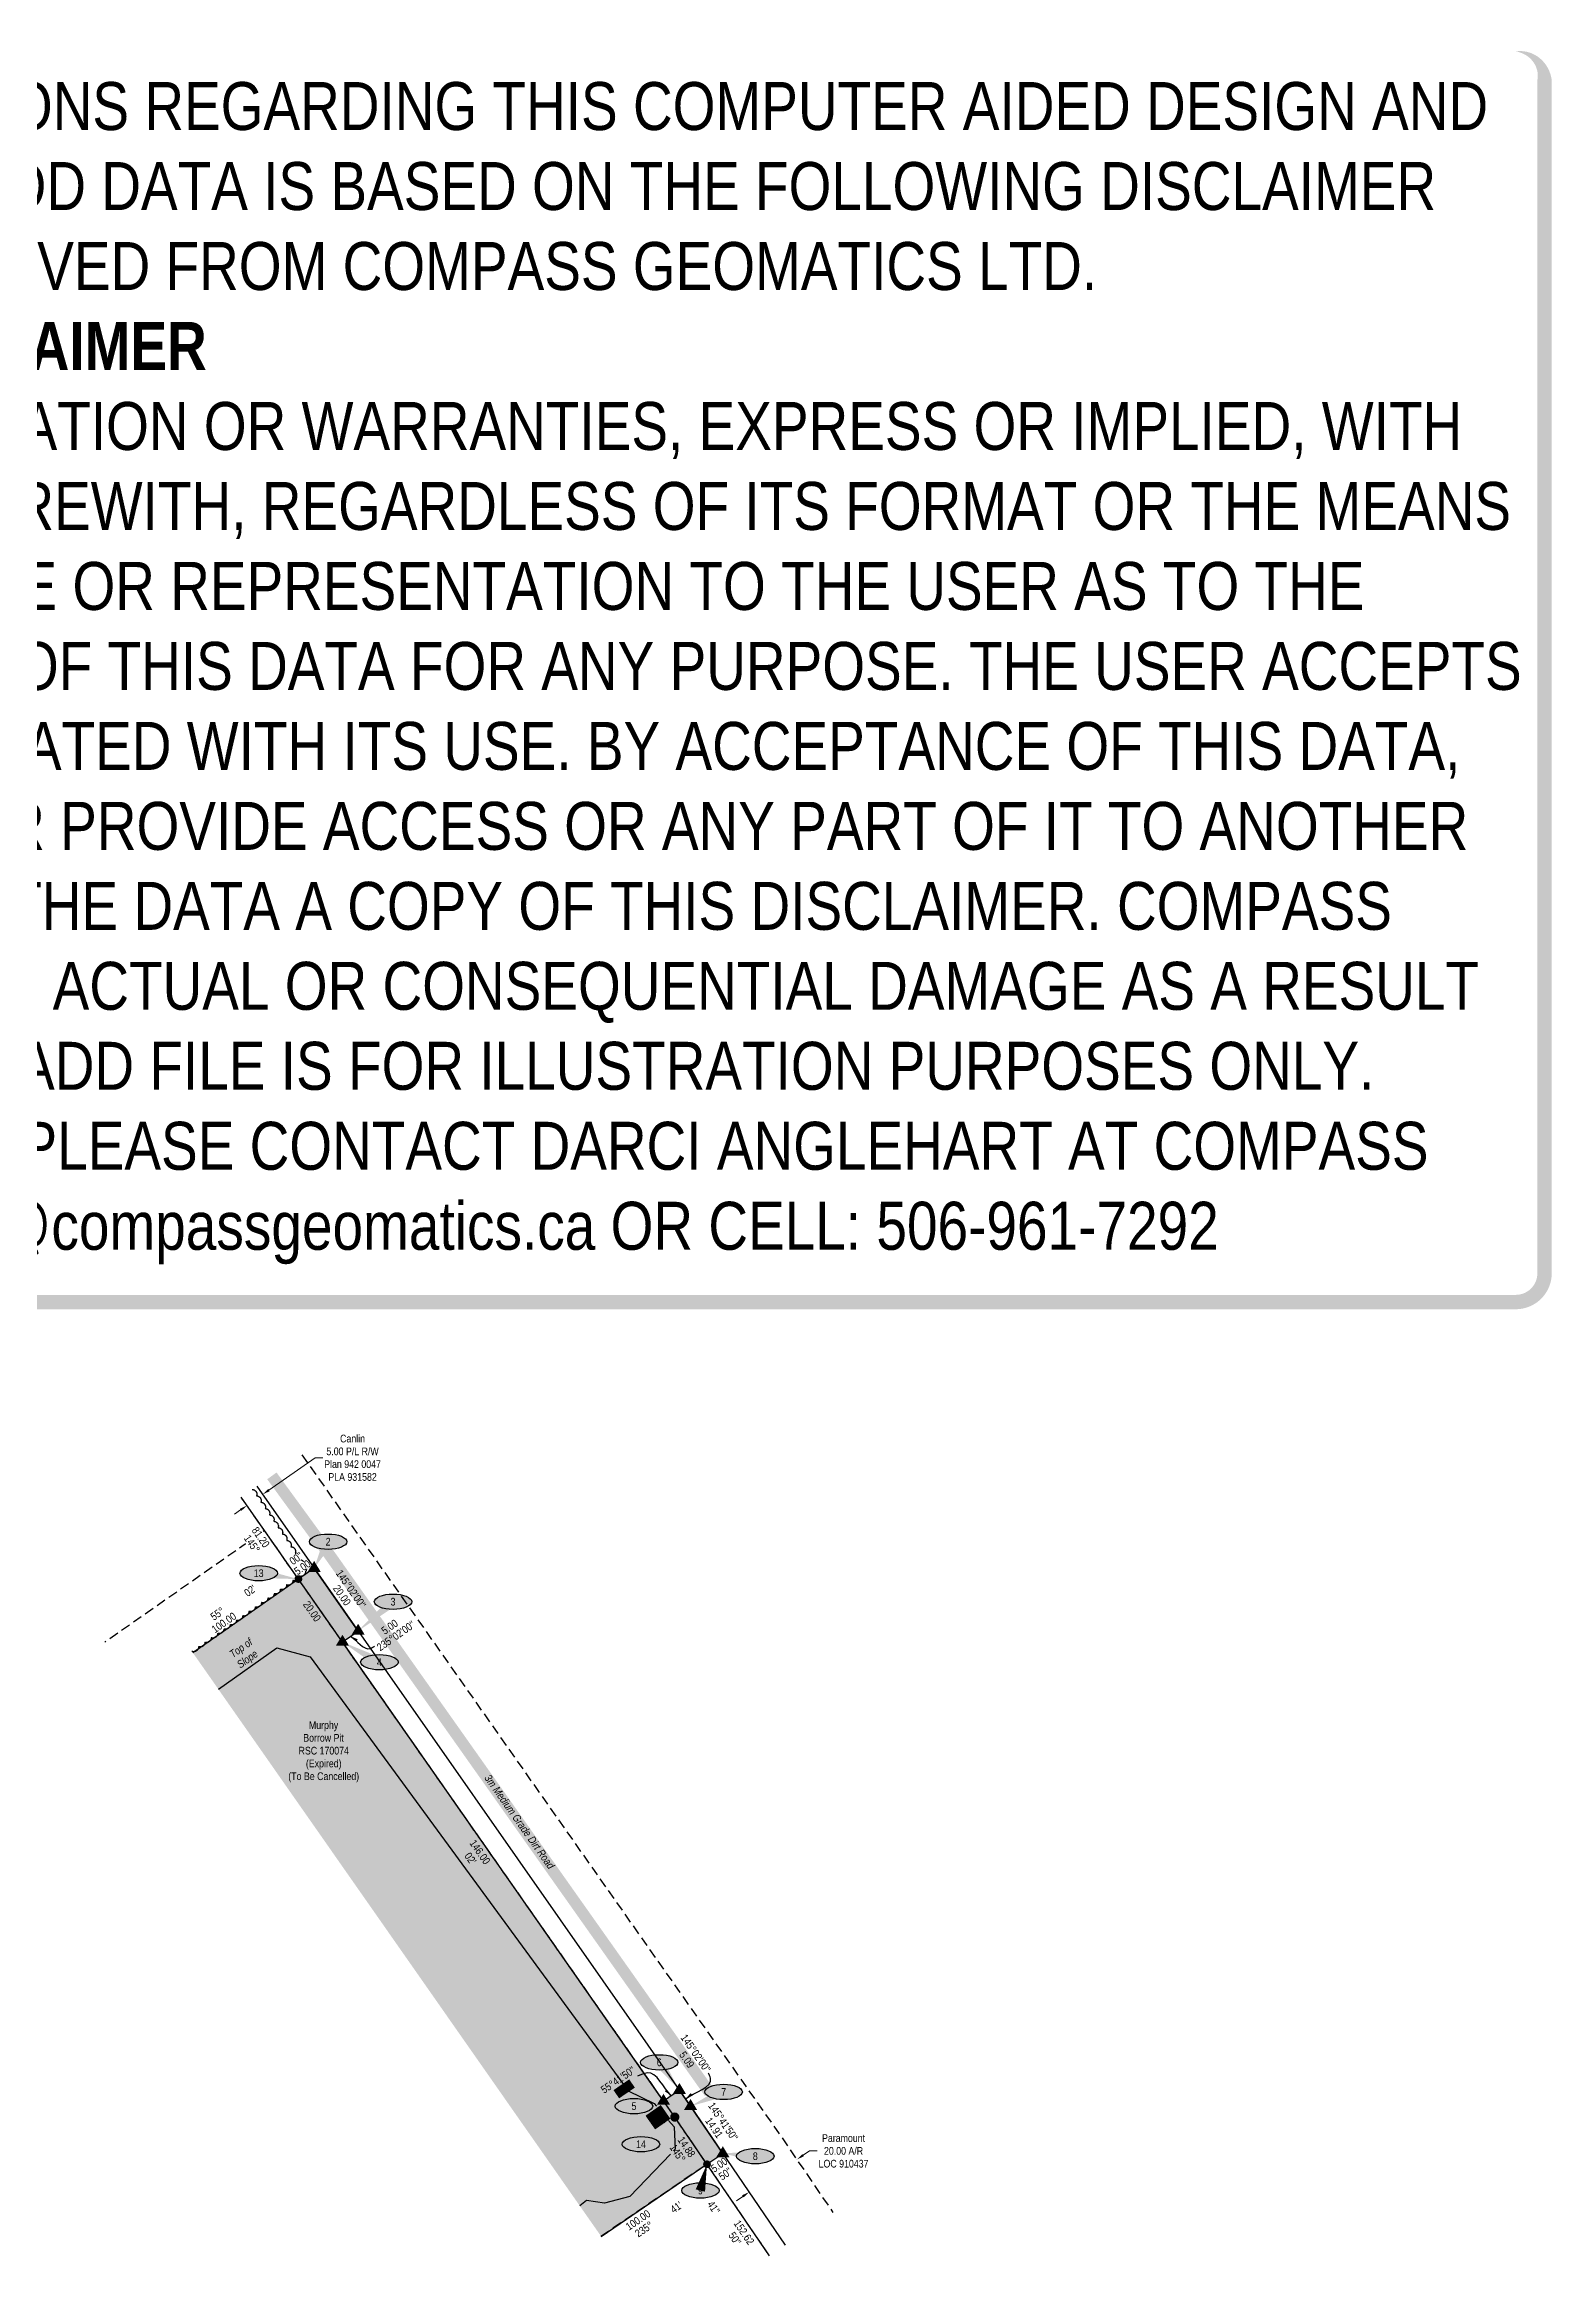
# Model space of a CAD drawing. Extents: x 524982 to 528930, y 6051341 to 6054222.
# Drawn here: x 526967 to 528930, y 6051341 to 6054222 of the extents above; entities that cross this region are included whole.
import ezdxf
from ezdxf.enums import TextEntityAlignment as Align

# ---------------------------------------------------------------- set-up
doc = ezdxf.new("R2010")
doc.units = 0
doc.header["$LTSCALE"] = 5
doc.linetypes.add('0', pattern=[1, 1, 0])
doc.linetypes.add('foc-ACCESSROAD', pattern=[3.75, 2.5, -1.25])
for name, color, linetype in [('AS-ROADS', 254, 'Continuous'), ('C-WS', 13, 'foc-ACCESSROAD'), ('CG-NOTES', 7, 'Continuous'), ('F-AR', 190, 'foc-ACCESSROAD'), ('L-BD', 7, 'Continuous'), ('L-BD1', 253, 'Continuous'), ('L-MON', 1, 'Continuous'), ('P-ELEVATION', 7, 'Continuous'), ('P-PROPOSED', 10, 'Continuous'), ('P-PROPOSED-H', 21, 'Continuous'), ('T-BUSH', 110, '0'), ('T-SLOPE', 48, 'Continuous')]:
    doc.layers.add(name, color=color, linetype=linetype)
for name, color, linetype, lineweight in [('C-WS-T', 13, 'Continuous', 9), ('F-AR-T', 190, 'Continuous', 9), ('F-RW-T', 190, 'Continuous', 9), ('T-TEXT', 48, 'Continuous', 18)]:
    doc.layers.add(name, color=color, linetype=linetype, lineweight=lineweight)
doc.layers.add('DISCLAIMER', color=7, linetype='Continuous', plot=False)
doc.styles.add('80', font='ARIALN.TTF', dxfattribs={"height": 10})
doc.styles.add('80CG', font='ARIALN.TTF', dxfattribs={"height": 10})
doc.styles.add('80L', font='ARIALN.TTF', dxfattribs={"height": 10})
doc.styles.add('80LS', font='ARIALNI.TTF', dxfattribs={"height": 10})
doc.dimstyles.new('Compass 5 000', dxfattribs={"dimscale": 5, "dimtxt": 9, "dimasz": 2, "dimexe": 0.2, "dimexo": 0.0625, "dimgap": 0.5, "dimtad": 0, "dimtih": 1, "dimtoh": 1, "dimzin": 0, "dimdsep": 46, "dimtxsty": '80CG', "dimcen": 0.1, "dimse1": 1, "dimse2": 1, "dimclrd": 256, "dimclrt": 256, "dimaunit": 1, "dimadec": 4, "dimazin": 0, "dimtfac": 0.06, "dimtofl": 0, "dimtmove": 0, "dimatfit": 1, "dimfxl": 0.2, "dimtolj": 1, "dimtzin": 0, "dimlwd": -1, "dimarcsym": 0})

# ---------------------------------------------------------------- blocks, each defined once
blk = doc.blocks.new('fdia')
at = {"color": 255, "const_width": 1}
blk.add_lwpolyline([(-0.5, 0, 1), (0.5, 0, 1)], format="xyb", close=True, dxfattribs=at)
blk = doc.blocks.new('Fdiaa')
blk.add_blockref('fdia', (0, 0))
blk = doc.blocks.new('fdib')
at = {"color": 1, "const_width": 1.6}
blk.add_lwpolyline([(-0.4, 0, 1), (0.4, 0, 1)], format="xyb", close=True, dxfattribs=at)
at = {"color": 1}
blk.add_circle((0, 0), 0.8, dxfattribs=at)
blk = doc.blocks.new('Fdibb')
blk.add_blockref('fdib', (0, 0))
blk = doc.blocks.new('fdicc')
for name in ['Fdibb', 'Fdiaa']:
    blk.add_blockref(name, (0, 0))
blk = doc.blocks.new('FDI')
blk.add_blockref('fdicc', (0, 0))
blk = doc.blocks.new('*D453')
at = {"layer": 'F-RW-T', "transparency": 16777216}
for p, q in [((527259.8, 6052338.3), (527319.9, 6052380.4)), ((527319.9, 6052380.4), (527329.9, 6052380.4)), ((527223, 6052312.5), (527214.8, 6052306.8))]:
    blk.add_line(p, q, dxfattribs=at)
for points in [[(527222, 6052313.9), (527223.9, 6052311.2), (527231.2, 6052318.3)], [(527258.9, 6052339.7), (527260.8, 6052337), (527251.6, 6052332.6)]]:
    blk.add_solid(points, dxfattribs=at)
at = {"layer": 'F-RW-T', "transparency": 16777216, "insert": (527368.7, 6052380.4), "char_height": 10, "attachment_point": 5, "style": '80CG'}
blk.add_mtext('\\A1;Canlin\\P5.00 P/L R/W\\PPlan 942 0047\\PPLA 931582', dxfattribs=at)
blk = doc.blocks.new('TRIA')
blk.add_hatch(color=255).paths.add_polyline_path([(-0.04, 1.52), (-1.47, -0.87), (1.39, -0.87)])
blk = doc.blocks.new('Hybrid_EC')
at = {"color": 251}
for points in [[(-1.3, -0.74), (0, 1.42), (1.3, -0.74)], [(0.47, -0.26), (0, 0.53), (-0.47, -0.26)]]:
    blk.add_lwpolyline(points, close=True, dxfattribs=at)
at = {"xscale": 1.2, "yscale": 1.2, "zscale": 1.2}
blk.add_blockref('TRIA', (0.05, 0.06), dxfattribs=at)
blk = doc.blocks.new('PLIA')
at = {"color": 255, "const_width": 1}
blk.add_lwpolyline([(-0.5, 0, 1), (0.5, 0, 1)], format="xyb", close=True, dxfattribs=at)
blk = doc.blocks.new('PLIAA')
blk.add_blockref('PLIA', (0, 0))
blk = doc.blocks.new('PLIB')
at = {"color": 1}
blk.add_circle((0, 0), 0.8, dxfattribs=at)
blk = doc.blocks.new('PLIBB')
blk.add_blockref('PLIB', (0, 0))
blk = doc.blocks.new('PLICC')
for name in ['PLIAA', 'PLIBB']:
    blk.add_blockref(name, (0, 0))
blk = doc.blocks.new('PLI')
blk.add_blockref('PLICC', (0, 0))
blk = doc.blocks.new('*U475')
at = {"layer": 'P-ELEVATION'}
h = blk.add_hatch(color=111, dxfattribs=at)
h.dxf.hatch_style = 1
edge = h.paths.add_edge_path()
edge.add_ellipse((0, 0), major_axis=(-24.4, 0), ratio=0.410256, start_angle=0, end_angle=360)
at = {"layer": 'P-ELEVATION', "color": 7, "flags": 128}
blk.add_lwpolyline([(0, 0, 12.5, 0, 0), (51.8, -7.7, 0, 0, 0)], format="xyseb", dxfattribs=at)
at = {"layer": 'P-ELEVATION', "color": 7}
blk.add_ellipse((0, 0), major_axis=(-24.4, 0), ratio=0.410256, dxfattribs=at)
at = {"layer": 'P-ELEVATION', "style": '80'}
blk.add_attdef('ELEVATION', text='', height=10, dxfattribs=at).set_placement((0, 0), align=Align.MIDDLE_CENTER)
blk = doc.blocks.new('*U474')
at = {"layer": 'P-ELEVATION'}
h = blk.add_hatch(color=111, dxfattribs=at)
h.dxf.hatch_style = 1
edge = h.paths.add_edge_path()
edge.add_ellipse((0, 0), major_axis=(-24.4, 0), ratio=0.410256, start_angle=0, end_angle=360)
at = {"layer": 'P-ELEVATION', "color": 7, "flags": 128}
blk.add_lwpolyline([(0, 0, 12.5, 0, 0), (-18.2, -34.5, 0, 0, 0)], format="xyseb", dxfattribs=at)
at = {"layer": 'P-ELEVATION', "color": 7}
blk.add_ellipse((0, 0), major_axis=(-24.4, 0), ratio=0.410256, dxfattribs=at)
at = {"layer": 'P-ELEVATION', "style": '80'}
blk.add_attdef('ELEVATION', text='', height=10, dxfattribs=at).set_placement((0, 0), align=Align.MIDDLE_CENTER)
blk = doc.blocks.new('*U476')
at = {"layer": 'P-ELEVATION'}
h = blk.add_hatch(color=111, dxfattribs=at)
h.dxf.hatch_style = 1
edge = h.paths.add_edge_path()
edge.add_ellipse((0, 0), major_axis=(-24.4, 0), ratio=0.410256, start_angle=0, end_angle=360)
at = {"layer": 'P-ELEVATION', "color": 7, "flags": 128}
blk.add_lwpolyline([(0, 0, 12.5, 0, 0), (-45.5, -38.2, 0, 0, 0)], format="xyseb", dxfattribs=at)
at = {"layer": 'P-ELEVATION', "color": 7}
blk.add_ellipse((0, 0), major_axis=(-24.4, 0), ratio=0.410256, dxfattribs=at)
at = {"layer": 'P-ELEVATION', "style": '80'}
blk.add_attdef('ELEVATION', text='', height=10, dxfattribs=at).set_placement((0, 0), align=Align.MIDDLE_CENTER)
blk = doc.blocks.new('*U477')
at = {"layer": 'P-ELEVATION'}
h = blk.add_hatch(color=111, dxfattribs=at)
h.dxf.hatch_style = 1
edge = h.paths.add_edge_path()
edge.add_ellipse((0, 0), major_axis=(-24.4, 0), ratio=0.410256, start_angle=0, end_angle=360)
at = {"layer": 'P-ELEVATION', "color": 7, "flags": 128}
blk.add_lwpolyline([(0, 0, 12.5, 0, 0), (-48.2, 26.4, 0, 0, 0)], format="xyseb", dxfattribs=at)
at = {"layer": 'P-ELEVATION', "color": 7}
blk.add_ellipse((0, 0), major_axis=(-24.4, 0), ratio=0.410256, dxfattribs=at)
at = {"layer": 'P-ELEVATION', "style": '80'}
blk.add_attdef('ELEVATION', text='', height=10, dxfattribs=at).set_placement((0, 0), align=Align.MIDDLE_CENTER)
blk = doc.blocks.new('*U478')
at = {"layer": 'P-ELEVATION'}
h = blk.add_hatch(color=111, dxfattribs=at)
h.dxf.hatch_style = 1
edge = h.paths.add_edge_path()
edge.add_ellipse((0, 0), major_axis=(-24.4, 0), ratio=0.410256, start_angle=0, end_angle=360)
at = {"layer": 'P-ELEVATION', "color": 7, "flags": 128}
blk.add_lwpolyline([(0, 0, 12.5, 0, 0), (-42.4, 3.6, 0, 0, 0)], format="xyseb", dxfattribs=at)
at = {"layer": 'P-ELEVATION', "color": 7}
blk.add_ellipse((0, 0), major_axis=(-24.4, 0), ratio=0.410256, dxfattribs=at)
at = {"layer": 'P-ELEVATION', "style": '80'}
blk.add_attdef('ELEVATION', text='', height=10, dxfattribs=at).set_placement((0, 0), align=Align.MIDDLE_CENTER)
blk = doc.blocks.new('*U481')
at = {"layer": 'P-ELEVATION'}
h = blk.add_hatch(color=111, dxfattribs=at)
h.dxf.hatch_style = 1
edge = h.paths.add_edge_path()
edge.add_ellipse((0, 0), major_axis=(-24.4, 0), ratio=0.410256, start_angle=0, end_angle=360)
at = {"layer": 'P-ELEVATION', "color": 7, "flags": 128}
blk.add_lwpolyline([(0, 0, 12.5, 0, 0), (-43.1, -18.6, 0, 0, 0)], format="xyseb", dxfattribs=at)
at = {"layer": 'P-ELEVATION', "color": 7}
blk.add_ellipse((0, 0), major_axis=(-24.4, 0), ratio=0.410256, dxfattribs=at)
at = {"layer": 'P-ELEVATION', "style": '80'}
blk.add_attdef('ELEVATION', text='', height=10, dxfattribs=at).set_placement((0, 0), align=Align.MIDDLE_CENTER)
blk = doc.blocks.new('*U480')
at = {"layer": 'P-ELEVATION'}
h = blk.add_hatch(color=111, dxfattribs=at)
h.dxf.hatch_style = 1
edge = h.paths.add_edge_path()
edge.add_ellipse((0, 0), major_axis=(-24.4, 0), ratio=0.410256, start_angle=0, end_angle=360)
at = {"layer": 'P-ELEVATION', "color": 7, "flags": 128}
blk.add_lwpolyline([(0, 0, 12.5, 0, 0), (44, 35.4, 0, 0, 0)], format="xyseb", dxfattribs=at)
at = {"layer": 'P-ELEVATION', "color": 7}
blk.add_ellipse((0, 0), major_axis=(-24.4, 0), ratio=0.410256, dxfattribs=at)
at = {"layer": 'P-ELEVATION', "style": '80'}
blk.add_attdef('ELEVATION', text='', height=10, dxfattribs=at).set_placement((0, 0), align=Align.MIDDLE_CENTER)
blk = doc.blocks.new('*U479')
at = {"layer": 'P-ELEVATION'}
h = blk.add_hatch(color=111, dxfattribs=at)
h.dxf.hatch_style = 1
edge = h.paths.add_edge_path()
edge.add_ellipse((0, 0), major_axis=(-24.4, 0), ratio=0.410256, start_angle=0, end_angle=360)
at = {"layer": 'P-ELEVATION', "color": 7, "flags": 128}
blk.add_lwpolyline([(0, 0, 12.5, 0, 0), (8.6, 34.3, 0, 0, 0)], format="xyseb", dxfattribs=at)
at = {"layer": 'P-ELEVATION', "color": 7}
blk.add_ellipse((0, 0), major_axis=(-24.4, 0), ratio=0.410256, dxfattribs=at)
at = {"layer": 'P-ELEVATION', "style": '80'}
blk.add_attdef('ELEVATION', text='', height=10, dxfattribs=at).set_placement((0, 0), align=Align.MIDDLE_CENTER)
blk = doc.blocks.new('*U482')
at = {"layer": 'P-ELEVATION'}
h = blk.add_hatch(color=111, dxfattribs=at)
h.dxf.hatch_style = 1
edge = h.paths.add_edge_path()
edge.add_ellipse((0, 0), major_axis=(-24.4, 0), ratio=0.410256, start_angle=0, end_angle=360)
at = {"layer": 'P-ELEVATION', "color": 7, "flags": 128}
blk.add_lwpolyline([(0, 0, 12.5, 0, 0), (38.5, 6.7, 0, 0, 0)], format="xyseb", dxfattribs=at)
at = {"layer": 'P-ELEVATION', "color": 7}
blk.add_ellipse((0, 0), major_axis=(-24.4, 0), ratio=0.410256, dxfattribs=at)
at = {"layer": 'P-ELEVATION', "style": '80'}
blk.add_attdef('ELEVATION', text='', height=10, dxfattribs=at).set_placement((0, 0), align=Align.MIDDLE_CENTER)
blk = doc.blocks.new('*U483')
at = {"layer": 'P-ELEVATION'}
h = blk.add_hatch(color=111, dxfattribs=at)
h.dxf.hatch_style = 1
edge = h.paths.add_edge_path()
edge.add_ellipse((0, 0), major_axis=(-24.4, 0), ratio=0.410256, start_angle=0, end_angle=360)
at = {"layer": 'P-ELEVATION', "color": 7, "flags": 128}
blk.add_lwpolyline([(0, 0, 12.5, 0, 0), (26.2, -36.3, 0, 0, 0)], format="xyseb", dxfattribs=at)
at = {"layer": 'P-ELEVATION', "color": 7}
blk.add_ellipse((0, 0), major_axis=(-24.4, 0), ratio=0.410256, dxfattribs=at)
at = {"layer": 'P-ELEVATION', "style": '80'}
blk.add_attdef('ELEVATION', text='', height=10, dxfattribs=at).set_placement((0, 0), align=Align.MIDDLE_CENTER)
blk = doc.blocks.new('*D485')
at = {"layer": 'F-AR-T', "transparency": 16777216}
for p, q in [((527955.5, 6051471.9), (527963.8, 6051477.5)), ((527963.8, 6051477.5), (527973.8, 6051477.5)), ((527876.9, 6051418.3), (527868.6, 6051412.7))]:
    blk.add_line(p, q, dxfattribs=at)
for points in [[(527954.6, 6051473.3), (527956.4, 6051470.5), (527947.2, 6051466.3)], [(527875.9, 6051419.7), (527877.8, 6051416.9), (527885.2, 6051423.9)]]:
    blk.add_solid(points, dxfattribs=at)
at = {"layer": 'F-AR-T', "transparency": 16777216, "insert": (528008.1, 6051477.5), "char_height": 10, "attachment_point": 5, "style": '80CG'}
blk.add_mtext('\\A1;Paramount\\P20.00 A/R\\PLOC 910437', dxfattribs=at)
blk = doc.blocks.new('Disclaimer_Legal')
at = {"layer": 'DISCLAIMER', "color": 254, "flags": 128}
blk.add_lwpolyline([(-3612.9, -1104.6, 37.5, 37.5, 0), (4096.1, -1104.6, 37.5, 37.5, 0.414214), (4171.1, -1029.6, 37.5, 37.5, 0), (4171.1, 2078.7, 37.5, 0, 0.414214), (4096.1, 2153.7, 0, 0, 0), (-3612.9, 2153.7, 0, 0, 0.414214), (-3687.9, 2078.7, 0, 0, 0), (-3687.9, -1029.6, 0, 37.5, 0.414214)], format="xyseb", close=True, dxfattribs=at)
at = {"layer": 'DISCLAIMER', "color": 254, "insert": (241.6, 533.9), "char_height": 125, "width": 7717.568, "attachment_point": 5, "style": '80'}
blk.add_mtext('NOTICE TO THE CORPORATION, PERSON &/OR PERSONS REGARDING THIS COMPUTER AIDED DESIGN AND DRAFTING (CADD) FILES. ACCEPTANCE OF THE CADD DATA IS BASED ON THE FOLLOWING DISCLAIMER WHICH COVERS ALL CADD DATA RECIEVED FROM COMPASS GEOMATICS LTD.\\P{\\fArial Narrow|b1|i0|c0|p34;DISCLAIMER}\\PCOMPASS GEOMATICS LTD. MAKES NO REPRESENTATION OR WARRANTIES, EXPRESS OR IMPLIED, WITH RESPECT TO THE REUSE OF THE DATA PROVIDED HEREWITH, REGARDLESS OF ITS FORMAT OR THE MEANS OF ITS TRANSMISSION. THERE IS NO GUARANTEE OR REPRESENTATION TO THE USER AS TO THE ACCURACY, CURRENCY, SUITABILITY OR RELIABILITY OF THIS DATA FOR ANY PURPOSE. THE USER ACCEPTS THE DATA "AS IS", AND ASSUMES ALL RISKS ASSOCIATED WITH ITS USE. BY ACCEPTANCE OF THIS DATA, THE USER AGREES NOT TO TRANSMIT THIS DATA OR PROVIDE ACCESS OR ANY PART OF IT TO ANOTHER PARTY UNLESS THE USER SHALL INCLUDE WITH THE DATA A COPY OF THIS DISCLAIMER. COMPASS GEOMATICS LTD. ASSUMES NO RESPONSIBILITY FOR ACTUAL OR CONSEQUENTIAL DAMAGE AS A RESULT OF ANY USER\'S RELIANCE ON THIS DATA. THIS CADD FILE IS FOR ILLUSTRATION PURPOSES ONLY.\\PIF YOU REQUIRE MORE ACCURATE INFORMATION, PLEASE CONTACT DARCI ANGLEHART AT COMPASS GEOMATICS LTD. VIA EMAIL: darci.anglehart@compassgeomatics.ca OR CELL: 506-961-7292', dxfattribs=at)

msp = doc.modelspace()

# ---------------------------------------------------------------- hatches: boundary and pattern name
at = {"layer": 'P-PROPOSED-H'}
h = msp.add_hatch(color=256, dxfattribs=at)
h.dxf.hatch_style = 1
h.paths.add_polyline_path([(527160.845, 6052126.32), (527692.467, 6051366.157), (527830.22, 6051460.135), (527850.861, 6051474.217), (527808.86, 6051535.783), (527794.29, 6051556.616), (527773.647, 6051542.533), (527355.478, 6052140.471), (527375.954, 6052154.792), (527318.673, 6052236.698)])

# ---------------------------------------------------------------- linework, layer by layer
at = {"layer": 'AS-ROADS', "const_width": 14.992, "flags": 128}
msp.add_lwpolyline([(527263.633, 6052356.869), (527338.91, 6052253.646), (527833.725, 6051553.316)], dxfattribs=at)
at = {"layer": 'C-WS', "flags": 128}
msp.add_lwpolyline([(527692.19, 6051366.552), (527830.004, 6051460.572), (527788.062, 6051522.049), (527254.098, 6052285.558), (527046.269, 6052140.213)], dxfattribs=at)
at = {"layer": 'F-AR', "flags": 128}
for points in [[(527302.818, 6052384.277), (527927.967, 6051494.52), (527994.262, 6051397.314)], [(527911.593, 6051340.934), (527788.477, 6051521.492), (527223.706, 6052328.942)]]:
    msp.add_lwpolyline(points, dxfattribs=at)
at = {"layer": 'F-AR', "linetype": 'ByBlock', "flags": 128}
for points in [[(527244.181, 6052343.264), (527808.953, 6051535.813), (527932.14, 6051354.947)], [(527911.593, 6051340.934), (527788.477, 6051521.492), (527223.706, 6052328.942)]]:
    msp.add_lwpolyline(points, dxfattribs=at)
at = {"layer": 'P-PROPOSED', "flags": 128}
msp.add_lwpolyline([(527692.467, 6051366.157), (527830.22, 6051460.135), (527850.861, 6051474.217), (527808.86, 6051535.783), (527794.29, 6051556.616), (527773.647, 6051542.533), (527355.478, 6052140.471), (527375.954, 6052154.792), (527318.673, 6052236.698), (527298.196, 6052222.377), (527160.845, 6052126.32)], dxfattribs=at)
at = {"layer": 'T-BUSH', "flags": 128}
msp.add_lwpolyline([(527238.099, 6052339.066, -0.52056705), (527243.701, 6052330.788, -0.52056705), (527249.303, 6052322.511, -0.52056705), (527254.905, 6052314.234, -0.52056705), (527260.507, 6052305.956, -0.52056705), (527266.109, 6052297.679, -0.52056705), (527271.711, 6052289.401, -0.52056705), (527277.313, 6052281.124, -0.52056705), (527282.915, 6052272.846, -0.52056705), (527288.516, 6052264.569, -0.52056705), (527294.118, 6052256.292, -0.52056705), (527299.72, 6052248.014, -0.52056705), (527305.322, 6052239.737, -0.52056705), (527307.433, 6052232.101, -0.52056705), (527299.253, 6052226.357, -0.52056705), (527291.074, 6052220.614, -0.52056705), (527282.894, 6052214.87, -0.52056705), (527274.715, 6052209.126, -0.52056705), (527266.535, 6052203.382, -0.52056705), (527258.355, 6052197.638, -0.52056705), (527250.176, 6052191.895, -0.52056705), (527241.996, 6052186.151, -0.52056705), (527233.816, 6052180.407, -0.52056705), (527225.637, 6052174.663, -0.52056705), (527217.457, 6052168.92, -0.52056705), (527209.278, 6052163.176, -0.52056705), (527201.098, 6052157.432, -0.52056705), (527192.918, 6052151.688, -0.52056705), (527184.739, 6052145.944, -0.52056705), (527176.559, 6052140.201, -0.52056705), (527168.379, 6052134.457, -0.52056705), (527159.505, 6052128.225, -0.52056705)], format="xyb", dxfattribs=at)
at = {"layer": 'T-SLOPE', "flags": 128}
for points in [[(527193.989, 6052078.926), (527270.22, 6052132.981), (527313.695, 6052121.341), (527727.715, 6051555.721), (527761.48, 6051539.106), (527764.381, 6051535.74)], [(527780.283, 6051517.291), (527787.57, 6051508.836), (527788.93, 6051479.616), (527786.825, 6051477.429)], [(527782.898, 6051473.347), (527729.675, 6051418.041), (527696.975, 6051409.476), (527673.51, 6051412.806), (527664.648, 6051405.935)]]:
    msp.add_lwpolyline(points, dxfattribs=at)

# ---------------------------------------------------------------- block references
at = {"xscale": 0.5, "yscale": 0.5, "zscale": 0.5}
msp.add_blockref('Disclaimer_Legal', (526835.402, 6053135.599), dxfattribs=at)
at = {"layer": 'CG-NOTES', "xscale": 0.9986521267031151, "yscale": 0.9986521267031151, "zscale": 0.9986521267031151}
for name, p, values in [('*U474', (527336.889, 6052271.15), {'ELEVATION': '2'}), ('*U475', (527246.487, 6052230.061), {'ELEVATION': '13'}), ('*U476', (527421.422, 6052192.958), {'ELEVATION': '3'}), ('*U477', (527403.61, 6052114.138), {'ELEVATION': '4'}), ('*U483', (527768.123, 6051592.885), {'ELEVATION': '6'}), ('*U481', (527851.936, 6051554.352), {'ELEVATION': '7'}), ('*U482', (527735.182, 6051535.823), {'ELEVATION': '5'}), ('*U480', (527744.313, 6051486.22), {'ELEVATION': '14'}), ('*U478', (527893.169, 6051470.659), {'ELEVATION': '8'}), ('*U479', (527821.655, 6051425.937), {'ELEVATION': '9'})]:
    msp.add_blockref(name, p, dxfattribs=at).add_auto_attribs(values)
at = {"layer": 'L-MON', "color": 6, "xscale": 4.99743325, "yscale": 4.99743325, "zscale": 4.99743325}
for p in [(527355.478, 6052140.471), (527375.954, 6052154.792), (527794.29, 6051556.616), (527773.647, 6051542.533), (527808.86, 6051535.783), (527850.861, 6051474.217)]:
    msp.add_blockref('Hybrid_EC', p, dxfattribs=at)
at = {"layer": 'L-MON', "xscale": 4.99743325, "yscale": 4.99743325, "zscale": 4.99743325}
msp.add_blockref('FDI', (527788.3, 6051521.581), dxfattribs=at)
at = {"layer": 'L-MON', "color": 3, "xscale": 4.99743325, "yscale": 4.99743325, "zscale": 4.99743325}
msp.add_blockref('PLI', (527830.235, 6051460.146), dxfattribs=at)

# ---------------------------------------------------------------- texts
at = {"layer": 'C-WS-T', "insert": (527284.632, 6052037.262), "char_height": 9.99487, "attachment_point": 1, "style": '80L'}
msp.add_mtext_dynamic_manual_height_columns('\\pi27.22565,t137.16918;Murphy\\P\\pi19.89313,tz;Borrow Pit\\P\\pi13.78439;RSC 170074\\P\\pi23.30883;(Expired)\\P\\pi0.39427;(To Be Cancelled)', width=91.67638, gutter_width=49.974, heights=[0], dxfattribs=at)
at = {"layer": 'L-BD1', "style": '80L'}
for s, height, rotation, p in [("145°02'00''", 9.99487, 304.9671, (527366.66, 6052209.501)), ('20.00', 9.9949, 304.9671, (527354.989, 6052201.338)), ('20.00', 9.9949, 304.9671, (527315.975, 6052180.459)), ("235°02'00''", 9.99487, 34.9671, (527425.115, 6052148.503)), ('5.00', 9.9949, 34.9671, (527416.952, 6052160.174)), ("02'", 9.9949, 304.9671, (527522.181, 6051858.503)), ("145°02'00''", 9.99487, 304.9671, (527815.691, 6051604.549)), ('5.09', 9.9949, 304.9671, (527804.019, 6051596.386)), ("145°41'50''", 9.99487, 304.3029, (527851.325, 6051515.77)), ('14.91', 9.9949, 304.3029, (527839.559, 6051507.743)), ('5.00', 9.9949, 34.3029, (527846.11, 6051459.482)), ("50''", 9.9949, 34.3029, (527854.137, 6051447.717)), ("41'", 9.9949, 34.3029, (527790.332, 6051404.187))]:
    msp.add_text(s, height=height, rotation=rotation, dxfattribs=at).set_placement(p, align=Align.MIDDLE)
at = {"layer": 'L-BD1', "char_height": 9.9949, "attachment_point": 2, "style": '80L', "bg_fill": 1, "box_fill_scale": 1.15, "bg_fill_color": 21, "bg_fill_transparency": 0}
for s, insert, width, rotation in [('146.00', (527538.723, 6051869.694), 34.51611, 304.9671), ("55°41'50''", (527711.586, 6051574.247), 49.91065, 34.3029), ('5.00', (527719.613, 6051562.481), 21.8214, 34.3029)]:
    msp.add_mtext(s, dxfattribs=dict(at, insert=insert, width=width, rotation=rotation))
at = {"layer": 'L-BD1', "char_height": 9.99487, "attachment_point": 1, "line_spacing_factor": 0.855, "style": '80L', "bg_fill": 1, "box_fill_scale": 1, "bg_fill_color": 21, "bg_fill_transparency": 0}
for s, insert, width, rotation in [("\\pi0.27837;5.12\\P\\pi2.83845;00''", (527770.103, 6051537.257), 21.78049, 304.9671), ('\\pi0.66357;14.88\\P\\pi2.85208;145°', (527799.315, 6051497.915), 28.23693, 304.3029)]:
    msp.add_mtext(s, dxfattribs=dict(at, insert=insert, width=width, rotation=rotation))
at = {"layer": 'T-TEXT', "insert": (527590.228, 6051909.248), "char_height": 9.99487, "width": 147.0163, "attachment_point": 2, "rotation": 305.242944, "style": '80LS'}
msp.add_mtext('3m Medium Grade Dirt Road', dxfattribs=at)

# ---------------------------------------------------------------- dimensions: what is measured, and where the dimension line sits
at = {"layer": 'F-AR-T', "color": 6}
dim = msp.add_linear_dim(base=(527947.229, 6051466.277), p1=(527884.189, 6051425.349), p2=(527946.268, 6051467.686), angle=34.294239, text='Paramount\\P20.00 A/R\\PLOC 910437', dimstyle='Compass 5 000', dxfattribs=at)
dim.commit()
dim.dimension.update_dxf_attribs({"geometry": '*D485', "text_midpoint": (528008.053, 6051477.546), "dimtype": 161})

# ---------------------------------------------------------------- leaders
at = {"layer": 'L-BD1', "color": 3, "path_type": 1}
msp.add_leader([(527366.145, 6052147.931), (527391.479, 6052132.017), (527397.458, 6052134.848)], dimstyle='Compass 5 000', override={"dimgap": 0.5, "dimtad": 0}, dxfattribs=at)
at = {"layer": 'L-BD1', "path_type": 1}
for points in [[(527783.766, 6051549.436), (527752.351, 6051579.209), (527739.76, 6051574.726)], [(527802.348, 6051545.256), (527834.925, 6051572.418), (527832.249, 6051578.807)]]:
    msp.add_leader(points, dimstyle='Compass 5 000', override={"dimgap": 0.5, "dimtad": 0}, dxfattribs=at)

# ---------------------------------------------------------------- next in the draw order: texts
at = {"layer": 'L-BD', "insert": (527882.638, 6051374.112), "char_height": 9.9949, "width": 34.51611, "attachment_point": 2, "rotation": 304.3029, "style": '80L', "bg_fill": 3, "box_fill_scale": 1.15, "bg_fill_color": 256, "bg_fill_true_color": 256, "bg_fill_transparency": 0}
msp.add_mtext('152.62', dxfattribs=at)
at = {"layer": 'L-BD1', "insert": (527292.324, 6052253.414), "char_height": 9.9949, "width": 16.66034, "attachment_point": 2, "rotation": 34.9671, "style": '80L', "bg_fill": 3, "box_fill_scale": 1, "bg_fill_color": 256, "bg_fill_transparency": 0}
msp.add_mtext("00''", dxfattribs=at)
at = {"layer": 'L-BD1', "char_height": 9.99487, "width": 34.55701, "attachment_point": 1, "line_spacing_factor": 0.855, "style": '80L', "bg_fill": 3, "box_fill_scale": 1.15, "bg_fill_color": 256, "bg_fill_true_color": 256, "bg_fill_transparency": 0}
for s, insert, rotation in [('\\pi8.81082;55°\\P\\pi0.66357;100.00', (527175.218, 6052171.132), 34.9656), ('\\pi0.66357;100.00 \\P\\pi5.55874;235°', (527722.633, 6051381.378), 34.2979)]:
    msp.add_mtext(s, dxfattribs=dict(at, insert=insert, rotation=rotation))

# ---------------------------------------------------------------- next in the draw order: texts
at = {"layer": 'L-BD', "insert": (527236.848, 6052303.335), "char_height": 10, "width": 56.30737, "attachment_point": 1, "rotation": 304.9671, "line_spacing_factor": 0.855, "style": '80L', "bg_fill": 3, "box_fill_scale": 1.15, "bg_fill_color": 256, "bg_fill_true_color": 256, "bg_fill_transparency": 0}
msp.add_mtext('\\pi14.33035;81.20\\P\\pi16.88151;145°', dxfattribs=at)
at = {"layer": 'L-BD', "char_height": 9.9949, "width": 16.66034, "attachment_point": 2, "rotation": 304.3029, "style": '80L', "bg_fill": 3, "box_fill_scale": 1.15, "bg_fill_color": 256, "bg_fill_true_color": 256, "bg_fill_transparency": 0}
for s, insert in [("41''", (527843.085, 6051406.566)), ("50''", (527870.694, 6051366.076))]:
    msp.add_mtext(s, dxfattribs=dict(at, insert=insert))
at = {"layer": 'L-BD1', "style": '80L'}
msp.add_text("02'", height=9.9949, rotation=34.9671, dxfattribs=at).set_placement((527235.305, 6052207.361), align=Align.MIDDLE)
at = {"layer": 'L-BD1', "insert": (527300.486, 6052241.743), "char_height": 9.9949, "width": 21.8214, "attachment_point": 2, "rotation": 34.9671, "style": '80L', "bg_fill": 3, "box_fill_scale": 1, "bg_fill_color": 256, "bg_fill_transparency": 0}
msp.add_mtext('5.00', dxfattribs=at)
at = {"layer": 'T-TEXT', "insert": (527207.161, 6052127.446), "char_height": 9.99487, "attachment_point": 1, "rotation": 35.340173, "style": '80L'}
msp.add_mtext_dynamic_manual_height_columns('{\\fArial Narrow|b0|i1|c0|p34;Top of Slope}', width=34.0525, gutter_width=49.974, heights=[0], dxfattribs=at)

# ---------------------------------------------------------------- next in the draw order: block references
at = {"layer": 'L-MON', "color": 3, "xscale": 4.99743325, "yscale": 4.99743325, "zscale": 4.99743325}
msp.add_blockref('PLI', (527298.23, 6052222.401), dxfattribs=at)
at = {"layer": 'L-MON', "color": 6, "xscale": 4.99743325, "yscale": 4.99743325, "zscale": 4.99743325}
msp.add_blockref('Hybrid_EC', (527318.673, 6052236.698), dxfattribs=at)

# ---------------------------------------------------------------- next in the draw order: dimensions: what is measured, and where the dimension line sits
at = {"layer": 'F-RW-T', "color": 3}
dim = msp.add_linear_dim(base=(527251.643, 6052332.596), p1=(527246.627, 6052296.171), p2=(527267.103, 6052310.492), angle=34.970886, text='Canlin\\P5.00 P/L R/W\\PPlan 942 0047\\PPLA 931582', dimstyle='Compass 5 000', dxfattribs=at)
dim.commit()
dim.dimension.update_dxf_attribs({"geometry": '*D453', "text_midpoint": (527368.679, 6052380.37), "dimtype": 161})

doc.saveas('drawing.dxf')
